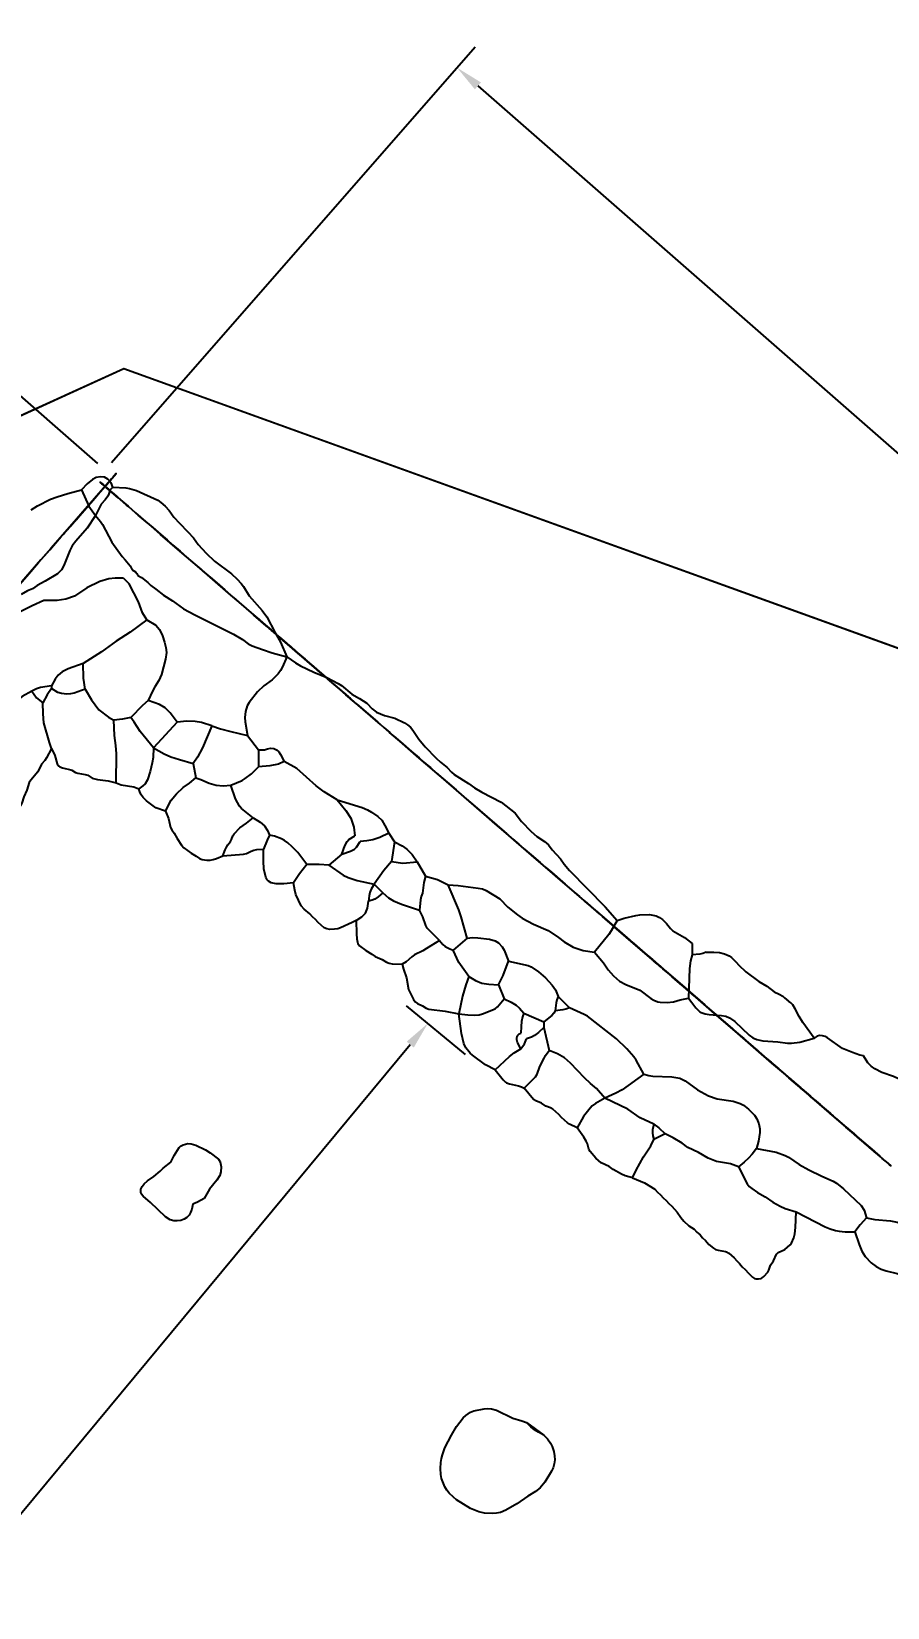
# Model space of a CAD drawing. Header units: metres. Extents: x -0.1 to 21.7, y 3 to 20.9.
# Drawn here: x 10.8 to 16.39, y 10.64 to 20.93 of the extents above; entities that cross this region are included whole.
import ezdxf

# ---------------------------------------------------------------- set-up
doc = ezdxf.new("R2010")
doc.units = ezdxf.units.M
doc.header["$MEASUREMENT"] = 0
doc.header["$XCLIPFRAME"] = 2
for name, color, linetype in [('A-Wand-Steine', 5, 'Continuous'), ('D-Wand_Steine', 5, 'Continuous'), ('Plan_Bemassung', 7, 'Continuous'), ('Plan_Bild', 251, 'Continuous'), ('Plan_Steine', 5, 'Continuous')]:
    doc.layers.add(name, color=color, linetype=linetype)
doc.styles.get("Standard").update_dxf_attribs({"font": 'arial.ttf'})
doc.dimstyles.get("Standard").update_dxf_attribs({"dimtxt": 0.18, "dimasz": 0.18, "dimexe": 0.18, "dimexo": 0.0625, "dimgap": 0.09, "dimtad": 0, "dimtih": 1, "dimtoh": 1, "dimdec": 4, "dimzin": 0, "dimdsep": 46, "dimtxsty": 'Standard', "dimcen": 0.09, "dimadec": 0, "dimazin": 0, "dimtfac": 1, "dimtdec": 4, "dimtofl": 0, "dimtmove": 0, "dimatfit": 3, "dimfxl": 1, "dimtolj": 1, "dimtzin": 0, "dimarcsym": 0})
picture_1 = doc.add_image_def('image1.jpg', size_in_pixel=(608, 517))

# ---------------------------------------------------------------- blocks, each defined once
blk = doc.blocks.new('*D0')
at = {"layer": 'Defpoints', "color": 0, "transparency": 16777216}
for p in [(8.136, 20.814), (11.283, 18.071), (3.141, 8.729)]:
    blk.add_point(p, dxfattribs=at)
at = {"layer": 'Plan_Bemassung', "color": 0, "lineweight": -2, "transparency": 16777216}
for p, q in [((11.236, 18.112), (8, 20.932)), ((8.017, 20.678), (4.223, 16.325)), ((0.112, 11.607), (3.906, 15.961)), ((3.094, 8.77), (-0.142, 11.59))]:
    blk.add_line(p, q, dxfattribs=at)
at = {"layer": 'Plan_Bemassung', "color": 0, "transparency": 16777216}
for points in [[(7.995, 20.698), (8.04, 20.659), (8.136, 20.814)], [(0.09, 11.627), (0.135, 11.588), (-0.006, 11.472)]]:
    blk.add_solid(points, dxfattribs=at)
at = {"layer": 'Plan_Bemassung', "color": 0, "transparency": 16777216, "insert": (4.065, 16.143), "char_height": 0.18, "attachment_point": 5}
blk.add_mtext('\\A1;12.3922', dxfattribs=at)
blk = doc.blocks.new('*D1')
at = {"layer": 'Defpoints', "color": 0, "transparency": 16777216}
for p in [(11.283, 18.071), (21.56, 13.711), (19.261, 11.086)]:
    blk.add_point(p, dxfattribs=at)
at = {"layer": 'Plan_Bemassung', "color": 0, "lineweight": -2, "transparency": 16777216}
for p, q in [((11.324, 18.118), (13.7, 20.832)), ((13.717, 20.578), (17.363, 17.386)), ((21.424, 13.829), (17.778, 17.022)), ((19.302, 11.133), (21.678, 13.846))]:
    blk.add_line(p, q, dxfattribs=at)
at = {"layer": 'Plan_Bemassung', "color": 0, "transparency": 16777216}
for points in [[(13.737, 20.6), (13.697, 20.555), (13.581, 20.696)], [(21.444, 13.852), (21.404, 13.807), (21.56, 13.711)]]:
    blk.add_solid(points, dxfattribs=at)
at = {"layer": 'Plan_Bemassung', "color": 0, "transparency": 16777216, "insert": (17.57, 17.204), "char_height": 0.18, "attachment_point": 5}
blk.add_mtext('\\A1;10.6042', dxfattribs=at)
blk = doc.blocks.new('*D2')
at = {"layer": 'Defpoints', "color": 0, "transparency": 16777216}
for p in [(13.39, 14.455), (13.684, 14.211), (7.488, 6.738)]:
    blk.add_point(p, dxfattribs=at)
at = {"layer": 'Plan_Bemassung', "color": 0, "lineweight": -2, "transparency": 16777216}
for p, q in [((13.636, 14.251), (13.251, 14.57)), ((13.275, 14.316), (10.442, 10.901)), ((7.308, 7.121), (10.14, 10.537)), ((7.439, 6.778), (7.054, 7.097))]:
    blk.add_line(p, q, dxfattribs=at)
at = {"layer": 'Plan_Bemassung', "color": 0, "transparency": 16777216}
for points in [[(13.252, 14.336), (13.298, 14.297), (13.39, 14.455)], [(7.285, 7.14), (7.331, 7.102), (7.193, 6.982)]]:
    blk.add_solid(points, dxfattribs=at)
at = {"layer": 'Plan_Bemassung', "color": 0, "transparency": 16777216, "insert": (10.291, 10.719), "char_height": 0.18, "attachment_point": 5}
blk.add_mtext('\\A1;9.7076', dxfattribs=at)

msp = doc.modelspace()

# ---------------------------------------------------------------- linework, layer by layer
at = {"layer": 'A-Wand-Steine', "extrusion": (-0.753505, 0.657443, -1.93142e-16), "elevation": 3.30739}
for points in [[(-20.06768, 1.36136), (-20.1058, 1.47719), (-20.17462, 1.58143), (-20.2926, 1.60258), (-20.35121, 1.60075), (-20.40325, 1.60977), (-20.45897, 1.62576), (-20.51702, 1.60622), (-20.57665, 1.52635), (-20.61192, 1.44014), (-20.64331, 1.33987), (-20.64488, 1.27954), (-20.66357, 1.21513), (-20.73666, 1.1242), (-20.81098, 0.96231), (-20.87061, 0.88244), (-20.88387, 0.75437), (-20.90781, 0.6366), (-21.0194, 0.45227), (-21.03288, 0.33128), (-21.03312, 0.22844), (-21.01657, 0.1403), (-20.98433, 0.1023), (-20.95943, 0.07825), (-20.86679, 0.09533), (-20.77282, 0.06988), (-20.66763, 0.01643), (-20.52863, -0.0147), (-20.4142, -0.03241), (-20.31466, -0.01513), (-20.16575, -0.03176), (-20.04531, -0.02092), (-20.00094, -0.00535), (-19.91497, 0.00442), (-19.86003, 0.01322), (-19.82933, 0.02482), (-19.84153, 0.19465), (-19.8711, 0.25756), (-19.89465, 0.34902), (-19.87995, 0.43104), (-19.90605, 0.60399), (-19.94651, 0.68429), (-19.95316, 0.78691), (-19.98394, 0.88879), (-20.02418, 0.96201), (-20.03717, 1.04671), (-20.03282, 1.1284), (-20.06004, 1.22685)], [(-20.79067, 2.12002), (-20.84056, 2.30844), (-20.96509, 2.34979), (-21.00269, 2.28529), (-21.01321, 2.19903), (-21.00318, 2.01842), (-20.97894, 1.9468), (-21.01144, 1.85985), (-21.01784, 1.78276), (-20.98963, 1.72484), (-21.02199, 1.63337), (-21.06287, 1.53259), (-21.03936, 1.34335), (-21.02835, 1.13111), (-21.03038, 0.91394), (-21.03495, 0.77811), (-21.06179, 0.65062), (-21.03769, 0.58353), (-21.02183, 0.49808), (-20.99474, 0.47631), (-20.89247, 0.44332), (-20.75486, 0.54711), (-20.66829, 0.73526), (-20.603, 0.90012), (-20.53841, 1.08758), (-20.53793, 1.35446), (-20.56016, 1.50302), (-20.57603, 1.58847), (-20.59573, 1.6557), (-20.60861, 1.78647), (-20.66859, 1.87506), (-20.7239, 1.95475)]]:
    msp.add_lwpolyline(points, close=True, dxfattribs=at)
at = {"layer": 'D-Wand_Steine', "extrusion": (0.654129, 0.756383, -6.32069e-16), "elevation": 20.96632}
for points in [[(3.1942, 0.95266), (3.18243, 1.05966), (3.20596, 1.10905), (3.21067, 1.15255), (3.18714, 1.18665), (3.15772, 1.19488), (3.13772, 1.21017), (3.12833, 1.25886), (3.13892, 1.30589), (3.14716, 1.31765), (3.12951, 1.33176), (3.10833, 1.35175), (3.11186, 1.38702), (3.11892, 1.42465), (3.1201, 1.48109), (3.10598, 1.4952), (3.0648, 1.51283), (3.01656, 1.52342), (2.95303, 1.51401), (2.86653, 1.48028), (2.80417, 1.48028), (2.73476, 1.49322), (2.68064, 1.50733), (2.6324, 1.51556), (2.56769, 1.52496), (2.53945, 1.53202), (2.50651, 1.58493), (2.47709, 1.61315), (2.43944, 1.62256), (2.38885, 1.62138), (2.37047, 1.60151), (2.29103, 1.55437), (2.22896, 1.537), (2.18179, 1.53452), (2.10731, 1.50227), (2.06014, 1.46753), (1.99808, 1.45512), (1.93353, 1.4452), (1.88636, 1.39558), (1.75478, 1.31866), (1.67782, 1.29385), (1.70265, 1.25664), (1.71258, 1.21942), (1.60446, 1.10901), (1.58134, 1.05552), (1.57891, 1.01661), (1.59959, 0.97042), (1.63244, 0.94124), (1.6811, 0.8999), (1.72246, 0.85735), (1.75044, 0.81723), (1.75773, 0.76496), (1.77963, 0.74429), (1.83559, 0.7066), (1.93408, 0.62053), (1.93578, 0.57713), (1.93919, 0.54479), (1.93238, 0.51501), (1.90342, 0.50309), (1.83275, 0.49373), (1.80124, 0.49629), (1.79528, 0.47501), (1.80209, 0.43246), (1.8055, 0.40352), (1.82423, 0.39672), (1.92982, 0.3865), (1.98006, 0.35502), (2.01583, 0.31604), (2.07578, 0.30379), (2.14935, 0.27928), (2.26107, 0.26021), (2.37824, 0.2643), (2.58899, 0.1834), (2.73613, 0.15617), (2.84377, 0.15208), (2.9296, 0.15208), (2.97865, 0.17796), (3.01135, 0.22834), (3.02966, 0.25819), (3.08134, 0.26011), (3.11006, 0.26393), (3.12728, 0.28306), (3.13303, 0.31367), (3.11771, 0.32897), (3.1024, 0.36723), (3.1158, 0.40549), (3.14558, 0.43668), (3.14558, 0.4826), (3.16281, 0.51129), (3.18961, 0.52468), (3.19726, 0.53807), (3.22406, 0.58207), (3.23363, 0.63946), (3.2566, 0.68729), (3.25852, 0.71215), (3.2432, 0.73702), (3.23302, 0.79745), (3.22714, 0.84684), (3.24243, 0.87623), (3.23655, 0.90798)], [(1.7826, 0.70349), (1.72309, 0.75136), (1.69842, 0.80503), (1.67374, 0.85145), (1.62149, 0.92252), (1.59682, 0.95588), (1.55182, 0.99215), (1.55328, 1.05641), (1.57796, 1.09267), (1.62005, 1.15505), (1.64473, 1.18696), (1.66214, 1.20436), (1.6694, 1.23338), (1.64327, 1.24788), (1.61279, 1.23628), (1.55764, 1.20146), (1.53732, 1.11443), (1.48942, 1.01724), (1.472, 0.94762), (1.44733, 0.91716), (1.44152, 0.85768), (1.43427, 0.79386), (1.41975, 0.73874), (1.4125, 0.68072), (1.40524, 0.6314), (1.39798, 0.58063), (1.39218, 0.56177), (1.33509, 0.46687), (1.38444, 0.45092), (1.43379, 0.45092), (1.53394, 0.44512), (1.57023, 0.43641), (1.59925, 0.41756), (1.63844, 0.42626), (1.68053, 0.44222), (1.71827, 0.44512), (1.75311, 0.4103), (1.75891, 0.39145), (1.76809, 0.39452), (1.77825, 0.50331), (1.81889, 0.53813), (1.88275, 0.53958), (1.90743, 0.57004), (1.86969, 0.61936)], [(1.73859, 0.3929), (1.73424, 0.4132), (1.72843, 0.42336), (1.6936, 0.42191), (1.61087, 0.4103), (1.57168, 0.4074), (1.53829, 0.41756), (1.51072, 0.41901), (1.49475, 0.42916), (1.3917, 0.43786), (1.30752, 0.45237), (1.25236, 0.45817), (1.21607, 0.46252), (1.17253, 0.45237), (1.1435, 0.42771), (1.11883, 0.4045), (1.09996, 0.37984), (1.07819, 0.36098), (1.07383, 0.34068), (1.08254, 0.33052), (1.13625, 0.32617), (1.26397, 0.32472), (1.31332, 0.33633), (1.4483, 0.34503), (1.56587, 0.34213), (1.6428, 0.35083), (1.6936, 0.36243), (1.72988, 0.37549)], [(1.41935, 0.83115), (1.43708, 0.94856), (1.51466, 1.11249), (1.55899, 1.25205), (1.59498, 1.43666), (1.57281, 1.49869), (1.53956, 1.61832), (1.54178, 1.69363), (1.51296, 1.84649), (1.42208, 1.90187), (1.34228, 1.90187), (1.26249, 1.91738), (1.20485, 1.94175), (1.11841, 1.95282), (1.04168, 1.97993), (0.98405, 2.00209), (0.90425, 2.02424), (0.86213, 2.03975), (0.80893, 2.10177), (0.75795, 2.14829), (0.72248, 2.16602), (0.66485, 2.13722), (0.56954, 2.15272), (0.50526, 2.20146), (0.46314, 2.24576), (0.42989, 2.28121), (0.40772, 2.32551), (0.35674, 2.37204), (0.26143, 2.39862), (0.18606, 2.39419), (0.0974, 2.38533), (0.02425, 2.40305), (-0.08215, 2.42963), (-0.1655, 2.42944), (-0.20762, 2.38735), (-0.25223, 2.36298), (-0.3021, 2.3256), (-0.35752, 2.27991), (-0.40601, 2.22176), (-0.44618, 2.18991), (-0.47943, 2.15253), (-0.53901, 2.11515), (-0.58888, 2.09853), (-0.63737, 2.08607), (-0.75513, 2.1013), (-0.80399, 2.02679), (-0.81729, 1.96476), (-0.84611, 1.9116), (-0.87936, 1.85621), (-0.87492, 1.80748), (-0.84611, 1.76982), (-0.84632, 1.58009), (-0.86848, 1.36964), (-0.91725, 1.17691), (-0.95271, 1.04399), (-0.98362, 0.82161), (-1.04568, 0.72193), (-1.05233, 0.62667), (-0.97919, 0.49154), (-0.85949, 0.32761), (-0.81294, 0.33204), (-0.71541, 0.35419), (-0.60679, 0.3852), (-0.50799, 0.42308), (-0.3351, 0.48289), (-0.24643, 0.52941), (-0.15333, 0.50947), (-0.08018, 0.47181), (0.11488, 0.44523), (0.20576, 0.42751), (0.26783, 0.40314), (0.32989, 0.36769), (0.44737, 0.37212), (0.50279, 0.3832), (0.67125, 0.39206), (0.75992, 0.35662), (0.8375, 0.33447), (1.03144, 0.32385), (1.06247, 0.35043), (1.09572, 0.39474), (1.1467, 0.44348), (1.1866, 0.47006), (1.23758, 0.4767), (1.29522, 0.47227), (1.32403, 0.49443), (1.34841, 0.55867), (1.38166, 0.65614), (1.39718, 0.72703)], [(-0.92622, 0.37113), (-1.02177, 0.48758), (-1.04507, 0.52018), (-1.06838, 0.57841), (-1.31307, 0.57608), (-1.41328, 0.59005), (-1.48319, 0.59471), (-1.5834, 0.59704), (-1.60438, 0.53881), (-1.59505, 0.49689), (-1.5834, 0.46429), (-1.54379, 0.43401), (-1.52281, 0.41305), (-1.51815, 0.3851), (-1.53213, 0.35016), (-1.53912, 0.33153), (-1.53912, 0.31057), (-1.53213, 0.28029), (-1.50417, 0.24536), (-1.46688, 0.20577), (-1.38765, 0.20111), (-1.18024, 0.19878), (-1.00313, 0.20577), (-0.96351, 0.21508), (-0.92855, 0.2407), (-0.8936, 0.27797)], [(-1.1849, 0.72979), (-1.12431, 0.82295), (-1.0777, 0.87652), (-1.06838, 0.94872), (-1.11732, 1.0116), (-1.15693, 1.04188), (-1.19422, 1.04188), (-1.24316, 1.02558), (-1.30375, 0.97667), (-1.35036, 0.9231), (-1.37366, 0.90214), (-1.44358, 0.89049), (-1.50883, 0.86022), (-1.53446, 0.82528), (-1.54379, 0.78569), (-1.50184, 0.71815), (-1.52048, 0.67855), (-1.53679, 0.65294), (-1.47853, 0.62732), (-1.41794, 0.60868), (-1.31074, 0.61334), (-1.25481, 0.62965), (-1.25481, 0.64828), (-1.20587, 0.67157), (-1.18024, 0.68321)], [(-1.53976, 0.3804), (-1.53044, 0.40602), (-1.5584, 0.41766), (-1.58171, 0.44328), (-1.60268, 0.47356), (-1.60967, 0.51082), (-1.62366, 0.53178), (-1.80543, 0.54809), (-1.87068, 0.56905), (-1.95225, 0.56206), (-1.94059, 0.5411), (-1.88699, 0.51548), (-1.75649, 0.49219), (-1.71221, 0.47822), (-1.68425, 0.45958), (-1.67726, 0.41999), (-1.69124, 0.38971), (-1.70755, 0.36177), (-1.71687, 0.33848), (-1.70755, 0.3082), (-1.68425, 0.28258), (-1.67959, 0.24997), (-1.69124, 0.22668), (-1.73552, 0.20805), (-1.8264, 0.19408), (-1.83106, 0.18243), (-1.8031, 0.17545), (-1.75416, 0.17545), (-1.65861, 0.17545), (-1.60035, 0.17545), (-1.5351, 0.17545), (-1.49781, 0.18942), (-1.49781, 0.21504), (-1.52811, 0.24066), (-1.55607, 0.24532), (-1.57705, 0.25463), (-1.5887, 0.28258), (-1.57472, 0.32217), (-1.56073, 0.35711)], [(-1.78281, 0.93998), (-1.83327, 0.94005), (-1.89272, 0.9252), (-1.92059, 0.93634), (-1.94845, 0.96233), (-1.9726, 0.99575), (-1.98004, 1.04588), (-2.00047, 1.0923), (-2.03949, 1.10715), (-2.08965, 1.09601), (-2.13609, 1.0923), (-2.19926, 1.09415), (-2.25313, 1.09972), (-2.29772, 1.10344), (-2.36832, 1.12757), (-2.41105, 1.15357), (-2.47793, 1.1777), (-2.53366, 1.16842), (-2.57825, 1.18327), (-2.63212, 1.22041), (-2.69901, 1.22412), (-2.71758, 1.19441), (-2.72873, 1.14428), (-2.72687, 1.11272), (-2.7213, 1.0663), (-2.72316, 1.00689), (-2.73802, 0.95676), (-2.73988, 0.90663), (-2.68786, 0.85464), (-2.70678, 0.819), (-2.7365, 0.79301), (-2.79038, 0.75588), (-2.78109, 0.68904), (-2.73836, 0.62591), (-2.69563, 0.49037), (-2.64733, 0.48666), (-2.62689, 0.46438), (-2.54143, 0.47366), (-2.42811, 0.53308), (-2.28691, 0.55721), (-2.14758, 0.57021), (-2.05776, 0.58907), (-2.0299, 0.57422), (-1.99646, 0.58165), (-1.95187, 0.59093), (-1.88313, 0.59093), (-1.77352, 0.57608), (-1.71593, 0.59464), (-1.68249, 0.61321), (-1.67877, 0.64663), (-1.68063, 0.71718), (-1.70478, 0.82487)], [(-1.69485, 0.25233), (-1.70067, 0.27271), (-1.72544, 0.29455), (-1.73417, 0.30474), (-1.73607, 0.35165), (-1.7084, 0.38513), (-1.6982, 0.42006), (-1.70257, 0.44626), (-1.75646, 0.4812), (-1.89483, 0.5074), (-1.96183, 0.53651), (-2.03611, 0.54816), (-2.14244, 0.55107), (-2.25168, 0.53069), (-2.37985, 0.50886), (-2.49783, 0.46664), (-2.6008, 0.45197), (-2.68091, 0.45051), (-2.72169, 0.43159), (-2.75082, 0.40393), (-2.76976, 0.36463), (-2.76248, 0.33988), (-2.72752, 0.31951), (-2.69111, 0.3064), (-2.64158, 0.23508), (-2.61537, 0.17394), (-2.6008, 0.12882), (-2.4692, 0.11842), (-2.24781, 0.14608), (-2.02205, 0.16064), (-1.88274, 0.16791), (-1.85215, 0.19265), (-1.80846, 0.21012), (-1.74583, 0.21885), (-1.70359, 0.22613)], [(-2.73514, 0.58684), (-2.77044, 0.64439), (-2.80017, 0.67596), (-2.87262, 0.69081), (-2.99895, 0.6611), (-3.06769, 0.63511), (-3.0937, 0.50143), (-3.08069, 0.41417), (-2.99523, 0.39003), (-2.87819, 0.38261), (-2.80202, 0.40303), (-2.74815, 0.42345), (-2.72028, 0.46244), (-2.71285, 0.51072)], [(-2.75303, 0.21621), (-2.76263, 0.2558), (-2.78784, 0.293), (-2.81905, 0.32779), (-2.86107, 0.33619), (-2.9115, 0.33139), (-2.97512, 0.33619), (-3.04235, 0.32419), (-3.05676, 0.287), (-3.06997, 0.24261), (-3.08677, 0.19221), (-3.10238, 0.16582), (-3.10838, 0.08303), (-3.07597, 0.05904), (-3.04716, 0.05424), (-2.95351, 0.06264), (-2.87788, 0.06144), (-2.79024, 0.06384), (-2.76383, 0.06983), (-2.72541, 0.08303), (-2.71821, 0.11063), (-2.72061, 0.14062)], [(-2.82328, 0.94075), (-2.85369, 0.96057), (-2.90659, 1.00022), (-2.95684, 1.03855), (-2.95948, 1.06365), (-3.01899, 1.06498), (-3.0494, 1.07687), (-3.10759, 1.09273), (-3.26098, 1.09141), (-3.32048, 1.08216), (-3.35751, 1.06101), (-3.40247, 1.03326), (-3.41701, 0.9989), (-3.43949, 0.95529), (-3.45272, 0.91564), (-3.45536, 0.87071), (-3.42759, 0.83503), (-3.36941, 0.79538), (-3.30065, 0.77556), (-3.18296, 0.77424), (-3.05734, 0.76499), (-2.95287, 0.74781), (-2.87088, 0.75706), (-2.81931, 0.77952), (-2.79419, 0.83767), (-2.80609, 0.91564)], [(-3.11087, 0.48264), (-3.12387, 0.57362), (-3.13688, 0.65345), (-3.20376, 0.70173), (-3.31337, 0.73143), (-3.38582, 0.73886), (-3.47128, 0.70544), (-3.51401, 0.66645), (-3.54559, 0.57919), (-3.56603, 0.49935), (-3.56603, 0.43622), (-3.55674, 0.37495), (-3.51773, 0.3174), (-3.49358, 0.3044), (-3.44341, 0.31925), (-3.36539, 0.32854), (-3.27435, 0.32854), (-3.15545, 0.33782), (-3.11644, 0.36381), (-3.10901, 0.4028)], [(-3.17037, 0.20755), (-3.18237, 0.26034), (-3.21959, 0.27114), (-3.2496, 0.26754), (-3.27001, 0.27954), (-3.29042, 0.30353), (-3.31803, 0.32033), (-3.35525, 0.32393), (-3.42248, 0.30953), (-3.45369, 0.28793), (-3.48611, 0.26274), (-3.51612, 0.23274), (-3.51852, 0.20635), (-3.50532, 0.19555), (-3.4741, 0.18235), (-3.43809, 0.19555), (-3.39967, 0.20395), (-3.35525, 0.19315), (-3.34685, 0.17395), (-3.34925, 0.13916), (-3.36365, 0.12596), (-3.38286, 0.11996), (-3.42008, 0.12236), (-3.44409, 0.11036), (-3.43689, 0.09357), (-3.39967, 0.08157), (-3.38406, 0.07317), (-3.38406, 0.05397), (-3.37806, 0.03238), (-3.29042, 0.03238), (-3.23039, 0.03118), (-3.17997, 0.05757), (-3.17157, 0.16076)]]:
    msp.add_lwpolyline(points, close=True, dxfattribs=at)
at = {"layer": 'Plan_Bild'}
msp.add_lwpolyline([(0.85038, 9.49509), (4.66123, 15.66389), (11.40609, 18.73144), (16.63336, 16.84372), (20.17441, 11.04572), (16.43101, 4.8095), (10.49553, 2.95549), (5.90903, 3.52854)], close=True, dxfattribs=at)
at = {"layer": 'Plan_Steine'}
for p, q in [((11.33321, 17.95674), (11.31451, 17.93832)), ((11.25813, 17.84593), (11.22044, 17.77197)), ((11.40296, 17.36223), (11.4398, 17.32482)), ((10.88213, 17.21767), (10.80761, 17.18111)), ((10.80761, 17.18111), (10.73308, 17.14455)), ((10.9336, 16.66042), (10.93346, 16.64186)), ((11.75387, 16.423), (11.59897, 16.254)), ((12.21191, 16.3352), (12.28545, 16.24183)), ((12.28545, 16.24183), (12.28461, 16.13046)), ((12.28545, 16.24183), (12.32257, 16.24155)), ((12.45194, 16.16632), (12.41468, 16.14804)), ((11.85785, 16.15226), (11.87571, 16.05931)), ((13.13518, 15.6971), (13.17188, 15.64114)), ((12.82886, 15.56003), (12.74267, 15.48807)), ((13.17188, 15.64114), (13.15233, 15.51135)), ((13.31938, 15.51009), (13.37436, 15.41686)), ((13.03984, 15.36371), (13.09511, 15.3076)), ((13.64697, 15.01102), (13.55632, 14.93287)), ((15.11585, 14.97675), (15.11529, 14.90251)), ((13.85161, 14.70789), (13.88803, 14.61481)), ((14.24082, 14.6307), (14.3145, 14.55589)), ((14.01725, 14.52102), (14.14675, 14.46435)), ((14.14675, 14.46435), (14.14647, 14.42723)), ((14.14647, 14.42723), (14.18247, 14.27846)), ((14.93939, 13.73444), (14.86487, 13.69788))]:
    msp.add_line(p, q, dxfattribs=at)
for points in [[(11.33321, 17.95674), (11.32254, 17.98441), (11.30089, 18.00979), (11.27852, 18.02115), (11.25184, 18.0246), (11.22467, 18.01969), (11.19958, 18.00658), (11.16609, 17.97822), (11.1289, 17.93972)], [(10.80044, 17.80844), (10.84199, 17.83533), (10.92726, 17.87826), (10.9708, 17.89456), (11.03845, 17.91587), (11.1289, 17.93972)], [(11.1289, 17.93972), (11.17606, 17.83288), (11.22044, 17.77197)], [(11.31451, 17.93832), (11.30765, 17.91351), (11.30017, 17.89724), (11.28382, 17.87432), (11.25813, 17.84593)], [(11.33321, 17.95674), (11.41822, 17.95284), (11.4415, 17.94858), (11.48681, 17.93434), (11.62647, 17.87168), (11.64727, 17.85768), (11.67563, 17.83249), (11.70075, 17.80493), (11.73191, 17.76124), (11.76775, 17.72094), (11.82289, 17.66601), (11.85903, 17.62596), (11.89048, 17.58201), (11.94209, 17.52516), (11.99797, 17.47273), (12.10829, 17.39074), (12.14477, 17.35649), (12.17031, 17.32804), (12.18559, 17.30798), (12.22355, 17.24686), (12.30927, 17.15074), (12.33919, 17.11026), (12.39291, 17.00575), (12.42881, 16.94396), (12.46962, 16.84888)], [(11.22044, 17.77197), (11.16564, 17.6899), (11.09069, 17.60492), (11.06766, 17.57458), (11.05191, 17.54304), (11.01433, 17.44637), (10.99728, 17.41666), (10.97124, 17.39195), (10.89113, 17.34219), (10.8392, 17.31393), (10.80845, 17.29248)], [(11.22044, 17.77197), (11.25289, 17.7328), (11.26668, 17.71202), (11.32733, 17.59665), (11.39505, 17.50325), (11.41398, 17.48334), (11.44723, 17.44228), (11.45906, 17.41749)], [(11.45906, 17.41749), (11.47141, 17.41159), (11.48236, 17.40359), (11.49019, 17.39252), (11.4959, 17.38008)], [(10.80845, 17.29248), (10.77637, 17.28035), (10.73392, 17.25592)], [(11.40296, 17.36223), (11.34807, 17.36176), (11.30781, 17.35819), (11.24939, 17.34176), (11.16463, 17.29911), (11.08305, 17.24458), (11.02747, 17.22443), (10.97058, 17.21732), (10.88213, 17.21767)], [(11.55574, 17.09104), (11.52665, 17.13544), (11.50114, 17.20804), (11.4398, 17.32482)], [(11.4959, 17.38008), (11.52069, 17.36804), (11.56113, 17.33415), (11.58063, 17.31492), (11.61366, 17.29157), (11.665, 17.25079), (11.72272, 17.21549), (11.79468, 17.16337), (11.86804, 17.12413), (12.12106, 16.99682), (12.17896, 16.96242), (12.21712, 16.93404), (12.24227, 16.9218), (12.31042, 16.89578), (12.37402, 16.87421), (12.46962, 16.84888)], [(11.55574, 17.09104), (11.44751, 17.00918), (11.35453, 16.95157), (11.25948, 16.88057), (11.14003, 16.80497)], [(11.55574, 17.09104), (11.6149, 17.05461), (11.6375, 17.02817), (11.65721, 16.98707), (11.67128, 16.94395), (11.67908, 16.91077), (11.68263, 16.87735), (11.67638, 16.83313), (11.65139, 16.73348), (11.6341, 16.69344), (11.60715, 16.6537), (11.59245, 16.62543), (11.56397, 16.56284)], [(11.14003, 16.80497), (11.04141, 16.7713), (11.00193, 16.74993), (10.97703, 16.72847), (10.95628, 16.7036), (10.9336, 16.66042)], [(11.15211, 16.63724), (11.14201, 16.70853), (11.14003, 16.80497)], [(12.46962, 16.84888), (12.44208, 16.78467), (12.42831, 16.76053), (12.41171, 16.73839), (12.37378, 16.69967), (12.31906, 16.65888), (12.27803, 16.62061), (12.22376, 16.54962), (12.21074, 16.52866), (12.19845, 16.49158), (12.19555, 16.45163), (12.19724, 16.42502), (12.21191, 16.3352)], [(12.46962, 16.84888), (12.52487, 16.81059), (12.55873, 16.79008), (12.64531, 16.748), (12.73137, 16.71348), (12.80501, 16.67474), (12.82568, 16.6608), (12.89459, 16.60574), (12.94488, 16.57646), (12.9912, 16.54543), (13.02655, 16.50869), (13.05401, 16.48746), (13.10707, 16.46579), (13.17382, 16.44865), (13.23797, 16.41802), (13.25804, 16.40536), (13.2765, 16.38908), (13.29254, 16.37046), (13.33013, 16.31041), (13.37183, 16.26141), (13.44512, 16.18701), (13.47299, 16.16151), (13.51603, 16.12715), (13.54363, 16.09588), (13.56093, 16.08049), (13.6562, 16.0228), (13.69466, 15.99373), (13.7425, 15.96551), (13.86783, 15.89984), (13.95952, 15.82757), (14.00151, 15.77451), (14.06373, 15.70921), (14.10218, 15.67516), (14.15082, 15.64322), (14.17709, 15.62045), (14.20213, 15.589), (14.25661, 15.52875), (14.28092, 15.49409), (14.31489, 15.45425), (14.54748, 15.21672), (14.62577, 15.12777)], [(10.80339, 16.62429), (10.74087, 16.59031), (10.64165, 16.51124), (10.59029, 16.48165), (10.51235, 16.43152), (10.43744, 16.35764), (10.34514, 16.28973), (10.31273, 16.27481), (10.26598, 16.2614), (10.2155, 16.25738), (10.15095, 16.25799)], [(10.9336, 16.66042), (10.86097, 16.64954), (10.8358, 16.64075), (10.80339, 16.62429)], [(10.80339, 16.62429), (10.83392, 16.58066), (10.87707, 16.54948)], [(10.93346, 16.64186), (10.9052, 16.60113), (10.87707, 16.54948)], [(11.15211, 16.63724), (11.08106, 16.61179), (11.05727, 16.60746), (11.03302, 16.60616), (10.9973, 16.60972), (10.97473, 16.61653), (10.93346, 16.64186)], [(11.15211, 16.63724), (11.19416, 16.56742), (11.24149, 16.50283), (11.30475, 16.45546), (11.34025, 16.4346)], [(10.93383, 16.2505), (10.91915, 16.28925), (10.88362, 16.41882), (10.87781, 16.47596), (10.87707, 16.54948)], [(11.56397, 16.56284), (11.52611, 16.532), (11.45176, 16.45232)], [(11.75387, 16.423), (11.70854, 16.48379), (11.67566, 16.51509), (11.63902, 16.53698), (11.56397, 16.56284)], [(11.45176, 16.45232), (11.39694, 16.44081), (11.34025, 16.4346)], [(11.35539, 16.02637), (11.35624, 16.21597), (11.35259, 16.27006), (11.34321, 16.33506), (11.34025, 16.4346)], [(11.59897, 16.254), (11.51076, 16.36085), (11.47334, 16.42189), (11.45176, 16.45232)], [(11.9802, 16.39886), (11.91244, 16.42007), (11.87162, 16.42662), (11.81563, 16.42783), (11.75387, 16.423)], [(11.9802, 16.39886), (11.91948, 16.25571), (11.88626, 16.19276), (11.85785, 16.15226)], [(11.9802, 16.39886), (12.03634, 16.37931), (12.10315, 16.36065), (12.21191, 16.3352)], [(10.93383, 16.2505), (10.90088, 16.18876), (10.88865, 16.17148), (10.86794, 16.14789), (10.84304, 16.09732), (10.7979, 16.04437), (10.78762, 16.02862), (10.7712, 15.97801), (10.75238, 15.93447), (10.73993, 15.89353), (10.73123, 15.87569), (10.72525, 15.86841), (10.69249, 15.83825), (10.67482, 15.83008), (10.6346, 15.81663), (10.6073, 15.79934), (10.57586, 15.76914), (10.54611, 15.72812), (10.51401, 15.69562), (10.49923, 15.68328), (10.43788, 15.64811), (10.38672, 15.62601)], [(10.93383, 16.2505), (10.95379, 16.20464), (10.97095, 16.14963), (10.98072, 16.13532), (10.98808, 16.12978), (11.00492, 16.12299), (11.05853, 16.11188), (11.06621, 16.10865), (11.08859, 16.09451), (11.10511, 16.08849), (11.15194, 16.0799), (11.16943, 16.07513), (11.17717, 16.07173), (11.19941, 16.05725), (11.21496, 16.05139), (11.23277, 16.04788), (11.30196, 16.03982), (11.35539, 16.02637)], [(11.59897, 16.254), (11.59631, 16.19215), (11.59121, 16.15627), (11.57616, 16.09981), (11.55897, 16.04642), (11.54452, 16.01918), (11.52973, 16.00605), (11.50393, 15.98788)], [(11.59897, 16.254), (11.66881, 16.21603), (11.71155, 16.19683), (11.76782, 16.17773), (11.85785, 16.15226)], [(12.32257, 16.24155), (12.34268, 16.24872), (12.36305, 16.25177), (12.38353, 16.25003), (12.40249, 16.24219), (12.41683, 16.22824), (12.42863, 16.21115), (12.45194, 16.16632)], [(12.79698, 15.91472), (12.71379, 15.96704), (12.66013, 16.0069), (12.53438, 16.12046), (12.45194, 16.16632)], [(11.67737, 15.84042), (11.7131, 15.91277), (11.74869, 15.9544), (11.7928, 15.9952), (11.83454, 16.02375), (11.87571, 16.05931)], [(11.87571, 16.05931), (11.90838, 16.04855), (11.96321, 16.02467), (12.00834, 16.01113), (12.05473, 16.00642), (12.10338, 16.01038)], [(12.10338, 16.01038), (12.17677, 16.04224), (12.19797, 16.05373), (12.23786, 16.08529), (12.28461, 16.13046)], [(12.41468, 16.14804), (12.35916, 16.13675), (12.28461, 16.13046)], [(11.35539, 16.02637), (11.38858, 16.01399), (11.47151, 15.99994), (11.50393, 15.98788)], [(11.67737, 15.84042), (11.61439, 15.86309), (11.55214, 15.90754), (11.53095, 15.92956), (11.51922, 15.94666), (11.51026, 15.96638), (11.50393, 15.98788)], [(12.2496, 15.79713), (12.17356, 15.85777), (12.15962, 15.87347), (12.13516, 15.92083), (12.10338, 16.01038)], [(12.79698, 15.91472), (12.96184, 15.8644), (12.99686, 15.84909), (13.02203, 15.83383), (13.06373, 15.80529), (13.08864, 15.78136), (13.11029, 15.74796), (13.13518, 15.6971)], [(12.79698, 15.91472), (12.85472, 15.8444), (12.88626, 15.79429), (12.89917, 15.76196), (12.90595, 15.73638), (12.91231, 15.68023)], [(11.67737, 15.84042), (11.69624, 15.79345), (11.71061, 15.73529), (11.71745, 15.7187), (11.73364, 15.69637), (11.75262, 15.66254), (11.78101, 15.61859), (11.79614, 15.60146), (11.84498, 15.56752), (11.87801, 15.54759), (11.90021, 15.53129), (11.91748, 15.52475), (11.947, 15.52109), (11.96777, 15.52172), (11.98868, 15.52479), (12.00936, 15.53105), (12.05208, 15.54942)], [(12.05208, 15.54942), (12.06674, 15.58887), (12.07515, 15.60687), (12.08374, 15.62058), (12.10165, 15.64225), (12.10873, 15.65666), (12.11719, 15.67978), (12.1247, 15.69391), (12.16148, 15.7327), (12.20583, 15.7626), (12.2496, 15.79713)], [(12.2496, 15.79713), (12.29554, 15.76854), (12.32255, 15.74471), (12.3433, 15.71528), (12.35548, 15.68444)], [(12.35548, 15.68444), (12.34003, 15.65149), (12.31766, 15.59192)], [(12.60081, 15.49221), (12.54112, 15.57058), (12.50513, 15.60855), (12.47571, 15.63492), (12.45499, 15.64982), (12.43347, 15.66103), (12.38908, 15.67695), (12.35548, 15.68444)], [(12.82886, 15.56003), (12.84841, 15.61522), (12.86248, 15.64253), (12.87424, 15.65528), (12.91231, 15.68023)], [(13.13518, 15.6971), (13.07572, 15.66946), (13.03143, 15.65481), (12.99178, 15.64675), (12.94915, 15.64282)], [(12.05208, 15.54942), (12.18668, 15.5593), (12.20542, 15.56375), (12.23637, 15.58087), (12.25394, 15.58668), (12.27408, 15.58973), (12.31766, 15.59192)], [(12.51315, 15.37355), (12.44924, 15.36707), (12.40079, 15.36656), (12.36774, 15.37262), (12.34882, 15.38379), (12.34188, 15.39201), (12.3331, 15.4107), (12.32023, 15.46427), (12.31633, 15.51398), (12.31766, 15.59192)], [(12.82886, 15.56003), (12.88538, 15.5803), (12.91095, 15.59358), (12.92431, 15.60577), (12.94915, 15.64282)], [(13.17188, 15.64114), (13.22141, 15.61545), (13.25374, 15.59295), (13.28734, 15.5576), (13.31938, 15.51009)], [(12.60081, 15.49221), (12.55149, 15.43199), (12.51315, 15.37355)], [(12.74267, 15.48807), (12.68116, 15.49307), (12.60081, 15.49221)], [(12.74267, 15.48807), (12.83663, 15.42409), (12.86893, 15.40702), (12.92789, 15.38732), (13.03984, 15.36371)], [(13.15233, 15.51135), (13.10279, 15.45331), (13.03984, 15.36371)], [(13.15233, 15.51135), (13.22679, 15.50133), (13.31938, 15.51009)], [(12.92272, 15.12772), (12.89682, 15.11403), (12.82072, 15.07911), (12.80129, 15.07268), (12.78052, 15.06937), (12.7497, 15.06926), (12.73045, 15.07258), (12.71357, 15.07973), (12.67391, 15.11415), (12.65712, 15.13393), (12.63738, 15.1512), (12.61886, 15.17077), (12.58155, 15.19998), (12.56372, 15.2222), (12.52768, 15.29653), (12.52069, 15.32467), (12.51315, 15.37355)], [(13.03984, 15.36371), (13.02045, 15.33264), (13.01147, 15.31052), (13.00634, 15.28773), (13.00188, 15.25262)], [(13.37436, 15.41686), (13.36449, 15.37608), (13.35496, 15.30564)], [(13.37436, 15.41686), (13.45255, 15.39446), (13.52243, 15.36005)], [(13.64697, 15.01102), (13.6066, 15.15202), (13.59133, 15.19713), (13.52243, 15.36005)], [(13.52243, 15.36005), (13.58733, 15.35654), (13.71929, 15.33866), (13.74625, 15.33304), (13.77067, 15.32373), (13.86044, 15.26801), (13.91274, 15.21405), (13.97626, 15.16333), (14.00675, 15.14226), (14.08074, 15.10383), (14.17652, 15.06111), (14.24281, 15.01673), (14.28108, 14.98668), (14.3394, 14.95319), (14.4052, 14.93065), (14.4774, 14.91965)], [(12.92272, 15.12772), (12.95864, 15.15071), (12.98221, 15.17526), (12.98818, 15.1854), (12.99578, 15.20705), (13.00188, 15.25262)], [(13.09511, 15.3076), (13.06639, 15.28222), (13.04324, 15.26616), (13.02683, 15.25896), (13.00188, 15.25262)], [(13.09511, 15.3076), (13.13369, 15.27488), (13.16481, 15.25588), (13.21899, 15.23344), (13.33555, 15.19441)], [(13.35496, 15.30564), (13.34639, 15.28301), (13.34138, 15.26173), (13.33555, 15.19441)], [(13.46673, 14.99536), (13.38562, 15.0765), (13.3762, 15.09469), (13.35719, 15.15023), (13.33555, 15.19441)], [(14.62577, 15.12777), (14.67271, 15.14254), (14.74868, 15.16017), (14.77388, 15.16406), (14.8377, 15.16519), (14.88029, 15.15744), (14.9015, 15.14771), (14.92158, 15.1332), (14.94749, 15.10776), (14.97466, 15.07384), (14.98933, 15.06024), (15.06675, 15.01636), (15.11585, 14.97675)], [(12.92272, 15.12772), (12.92366, 15.04048), (12.92588, 15.00669), (12.93018, 14.98574), (12.93393, 14.97605), (12.94441, 14.96131), (12.98411, 14.93218), (13.02485, 14.90792), (13.04634, 14.8912), (13.09157, 14.87245), (13.12092, 14.85451), (13.138, 14.84842), (13.15741, 14.84512), (13.22152, 14.8426)], [(14.62577, 15.12777), (14.58767, 15.0591), (14.57194, 15.03559), (14.4774, 14.91965)], [(13.46673, 14.99536), (13.38137, 14.94409), (13.35823, 14.92792), (13.30327, 14.90366), (13.2856, 14.89085), (13.24767, 14.85651), (13.22152, 14.8426)], [(13.46673, 14.99536), (13.48772, 14.97071), (13.50259, 14.9581), (13.53411, 14.94185), (13.55632, 14.93287)], [(13.65702, 14.76166), (13.59216, 14.85187), (13.55632, 14.93287)], [(13.64697, 15.01102), (13.68257, 15.01508), (13.71544, 15.01442), (13.79195, 15.00587), (13.82957, 14.99459), (13.85053, 14.98117), (13.87585, 14.95413), (13.88772, 14.93346), (13.91743, 14.86105)], [(13.22152, 14.8426), (13.23044, 14.80892), (13.2504, 14.75231), (13.26465, 14.67672), (13.29673, 14.61126), (13.30743, 14.59573), (13.32269, 14.58464), (13.35548, 14.56923), (13.37845, 14.55533), (13.39746, 14.54878), (13.5025, 14.53556), (13.59233, 14.51769)], [(13.85161, 14.70789), (13.88144, 14.7672), (13.91743, 14.86105)], [(13.91743, 14.86105), (14.04467, 14.83253), (14.06357, 14.82469), (14.11262, 14.79215), (14.15925, 14.75265), (14.20241, 14.70542), (14.22387, 14.67425), (14.24082, 14.6307)], [(14.4774, 14.91965), (14.53581, 14.85058), (14.56697, 14.80577), (14.60286, 14.76588), (14.64238, 14.73051), (14.68213, 14.71005), (14.77392, 14.67172), (14.84684, 14.61853), (14.86659, 14.60666), (14.89163, 14.59695), (14.90634, 14.59371), (14.95148, 14.59073), (14.99497, 14.59634), (15.03787, 14.60935), (15.09107, 14.61955)], [(15.11529, 14.90251), (15.10465, 14.86314), (15.09812, 14.81295), (15.09107, 14.61955)], [(15.20824, 14.92037), (15.18559, 14.91183), (15.16614, 14.90737), (15.11529, 14.90251)], [(15.20824, 14.92037), (15.25752, 14.91992), (15.29342, 14.91721), (15.32729, 14.90885), (15.35641, 14.89606), (15.37181, 14.88462), (15.404, 14.85505), (15.42107, 14.83545), (15.46725, 14.7921), (15.55186, 14.72869), (15.60312, 14.69846), (15.65222, 14.66197)], [(13.65702, 14.76166), (13.63765, 14.70754), (13.61561, 14.63246), (13.59233, 14.51769)], [(13.65702, 14.76166), (13.70118, 14.73464), (13.74161, 14.71801), (13.78802, 14.7106), (13.85161, 14.70789)], [(13.59233, 14.51769), (13.65017, 14.51113), (13.69302, 14.50906), (13.72614, 14.51195), (13.74713, 14.51749), (13.82914, 14.55033), (13.84529, 14.56324), (13.88803, 14.61481)], [(13.88803, 14.61481), (13.93503, 14.59317), (13.96654, 14.57413), (13.98832, 14.55529), (14.01725, 14.52102)], [(14.24082, 14.6307), (14.23185, 14.60823), (14.22708, 14.58885), (14.22156, 14.53804)], [(15.09107, 14.61955), (15.11399, 14.59183), (15.13892, 14.55571), (15.16497, 14.53166), (15.17548, 14.52567), (15.20049, 14.51731), (15.22685, 14.51337), (15.30823, 14.50758), (15.33484, 14.50221), (15.36043, 14.49154), (15.39485, 14.46661), (15.4887, 14.37743), (15.51192, 14.3612), (15.53745, 14.34997), (15.57781, 14.34213), (15.67457, 14.33556), (15.7385, 14.327), (15.76455, 14.32602), (15.81841, 14.332), (15.9134, 14.35792)], [(15.65222, 14.66197), (15.68402, 14.64584), (15.7068, 14.63199), (15.71972, 14.62217), (15.74411, 14.60076)], [(13.8296, 14.15154), (13.7658, 14.18532), (13.68117, 14.24673), (13.66676, 14.25978), (13.63732, 14.29487), (13.6258, 14.32303), (13.60915, 14.38988), (13.59233, 14.51769)], [(14.01725, 14.52102), (14.00801, 14.49872), (14.00138, 14.46778), (13.99877, 14.43533), (13.9977, 14.39123)], [(14.22156, 14.53804), (14.21205, 14.5214), (14.19925, 14.50678), (14.14675, 14.46435)], [(14.3145, 14.55589), (14.2919, 14.54726), (14.27245, 14.54279), (14.22156, 14.53804)], [(14.80048, 14.12324), (14.74976, 14.21487), (14.73453, 14.23715), (14.6894, 14.28881), (14.62096, 14.35523), (14.43244, 14.50189), (14.41147, 14.51349), (14.3145, 14.55589)], [(15.9134, 14.35792), (15.83917, 14.46009), (15.81383, 14.50075), (15.78847, 14.5508), (15.77227, 14.57692), (15.7591, 14.59037), (15.74411, 14.60076)], [(14.14647, 14.42723), (14.11286, 14.39599), (14.08628, 14.37519), (14.06712, 14.36435), (14.03455, 14.35383)], [(13.99722, 14.28912), (13.97533, 14.33142), (13.97089, 14.34863), (13.97056, 14.35697), (13.97391, 14.37227), (13.97772, 14.37865), (13.98728, 14.38653), (13.9977, 14.39123)], [(13.99722, 14.28912), (14.02111, 14.32066), (14.03455, 14.35383)], [(16.23447, 14.24267), (16.21034, 14.24771), (16.16196, 14.26477), (16.09799, 14.29197), (15.99996, 14.36008), (15.98409, 14.36908), (15.9665, 14.37423), (15.94736, 14.3756), (15.93189, 14.37093), (15.9134, 14.35792)], [(13.8296, 14.15154), (13.92244, 14.23974), (13.95277, 14.26242), (13.99722, 14.28912)], [(14.01873, 14.03232), (14.09309, 14.10579), (14.10276, 14.12373), (14.1209, 14.17274), (14.14842, 14.22743), (14.15883, 14.24614), (14.18247, 14.27846)], [(14.54547, 13.96787), (14.49037, 14.0306), (14.45117, 14.06314), (14.41228, 14.10043), (14.32248, 14.19456), (14.28274, 14.23073), (14.23599, 14.25617), (14.18247, 14.27846)], [(16.35376, 14.13466), (16.30847, 14.15795), (16.2835, 14.17522), (16.26315, 14.19677), (16.23447, 14.24267)], [(13.8296, 14.15154), (13.88221, 14.08684), (13.89634, 14.07231), (13.90452, 14.06728), (13.9228, 14.06058), (13.98301, 14.04833), (14.00169, 14.04126), (14.01873, 14.03232)], [(14.80048, 14.12324), (14.65934, 14.02177), (14.61783, 13.99939), (14.54547, 13.96787)], [(14.80048, 14.12324), (14.8327, 14.11463), (14.85976, 14.11064), (14.98318, 14.10521), (15.03611, 14.09692), (15.07059, 14.0806), (15.14969, 14.02063), (15.22293, 13.98153), (15.27879, 13.96295), (15.38318, 13.9469), (15.4284, 13.93174), (15.45115, 13.92011), (15.48417, 13.89494), (15.52249, 13.85501), (15.53811, 13.83273), (15.55188, 13.79938), (15.55791, 13.76599), (15.55683, 13.74307), (15.54894, 13.68613), (15.53655, 13.63917)], [(17.06035, 13.44886), (17.04987, 13.52124), (17.03364, 13.57542), (17.02447, 13.59741), (16.99722, 13.649), (16.97598, 13.67739), (16.94827, 13.6994), (16.86672, 13.74945), (16.80239, 13.77863), (16.73485, 13.79899), (16.71427, 13.80912), (16.69787, 13.82494), (16.69153, 13.83507), (16.66122, 13.91061), (16.64377, 13.94228), (16.62024, 13.97211), (16.58486, 14.0082), (16.50945, 14.06682), (16.4631, 14.09403), (16.43112, 14.10928), (16.35376, 14.13466)], [(14.36493, 13.77321), (14.31434, 13.79727), (14.30161, 13.80516), (14.26174, 13.84132), (14.24465, 13.86105), (14.20535, 13.89563), (14.19123, 13.90303), (14.16072, 13.9144), (14.13221, 13.93321), (14.09505, 13.94944), (14.08067, 13.95826), (14.01873, 14.03232)], [(14.54547, 13.96787), (14.48396, 13.93248), (14.46233, 13.91609), (14.44886, 13.90258), (14.40562, 13.8481), (14.36493, 13.77321)], [(14.8659, 13.79791), (14.77727, 13.83765), (14.69545, 13.89435), (14.54547, 13.96787)], [(14.8659, 13.79791), (14.85736, 13.76102), (14.8559, 13.74095), (14.85817, 13.71999), (14.86487, 13.69788)], [(14.8659, 13.79791), (14.8983, 13.77294), (14.93939, 13.73444)], [(14.72622, 13.44742), (14.679, 13.46064), (14.65351, 13.47059), (14.60032, 13.50013), (14.57313, 13.52122), (14.52168, 13.54413), (14.48725, 13.57399), (14.44886, 13.6192), (14.44174, 13.6343), (14.43137, 13.6692), (14.42385, 13.68696), (14.40815, 13.71237), (14.36493, 13.77321)], [(14.72622, 13.44742), (14.75033, 13.49742), (14.79881, 13.58327), (14.84634, 13.65535), (14.86487, 13.69788)], [(15.4173, 13.51941), (15.36653, 13.53788), (15.27537, 13.55424), (15.21983, 13.57441), (15.15694, 13.61152), (15.08842, 13.64569), (15.04952, 13.674), (14.99137, 13.70812), (14.93939, 13.73444)], [(15.53655, 13.63917), (15.50793, 13.60175), (15.48349, 13.57453), (15.45466, 13.54826), (15.4173, 13.51941)], [(15.53655, 13.63917), (15.66383, 13.61332), (15.72215, 13.59333), (15.74494, 13.58144), (15.81451, 13.53336), (15.8766, 13.49916), (15.96174, 13.45713), (16.03634, 13.42476), (16.0589, 13.41207), (16.10442, 13.37573), (16.22004, 13.26485), (16.23966, 13.23459), (16.25314, 13.1862)], [(15.4173, 13.51941), (15.47596, 13.40754), (15.48853, 13.39071), (15.50429, 13.37701), (15.54146, 13.35133), (15.59156, 13.32292), (15.64268, 13.28848), (15.68967, 13.26091), (15.72266, 13.24686), (15.79411, 13.22445)], [(14.72622, 13.44742), (14.80465, 13.41373), (14.87108, 13.37308), (14.89012, 13.35348), (14.91007, 13.33622), (14.92698, 13.3164), (14.94636, 13.29911), (14.96318, 13.27928), (14.98256, 13.26179), (14.99936, 13.24126), (15.01865, 13.22187), (15.04126, 13.18816), (15.06242, 13.16334), (15.09469, 13.13391), (15.12804, 13.11077), (15.14708, 13.09113), (15.1672, 13.07388), (15.1841, 13.05396), (15.20339, 13.03651), (15.22527, 13.01224), (15.25533, 12.98691), (15.26877, 12.97898), (15.28621, 12.97387), (15.33245, 12.9652), (15.34093, 12.96229), (15.35438, 12.95435), (15.38947, 12.92456), (15.40652, 12.90465), (15.42579, 12.88691), (15.44236, 12.86643), (15.46144, 12.84839), (15.48278, 12.82332), (15.51071, 12.79736), (15.52382, 12.78963), (15.53189, 12.78728), (15.54878, 12.78593), (15.56542, 12.78906), (15.5731, 12.79261), (15.58376, 12.80129), (15.61004, 12.82988), (15.61716, 12.84462), (15.62745, 12.87576), (15.64597, 12.90449), (15.66624, 12.94763), (15.6777, 12.95867), (15.72045, 12.97808), (15.75497, 13.00868), (15.76418, 13.01995), (15.77991, 13.05486), (15.7866, 13.08159), (15.79018, 13.1221), (15.79411, 13.22445)], [(15.79411, 13.22445), (15.98455, 13.12642), (16.01713, 13.11313), (16.05149, 13.10244), (16.07592, 13.0979), (16.11378, 13.09486), (16.17819, 13.09396)], [(16.25314, 13.1862), (16.21297, 13.13999), (16.17819, 13.09396)], [(16.25314, 13.1862), (16.30818, 13.17427), (16.41058, 13.16576), (16.45344, 13.1577), (16.48743, 13.14385), (16.52803, 13.12305), (16.54731, 13.10789), (16.56355, 13.08949), (16.57575, 13.06784), (16.58263, 13.04067), (16.58341, 13.01299), (16.57971, 12.98736), (16.55855, 12.90846), (16.54076, 12.87259), (16.502, 12.80642)], [(16.17819, 13.09396), (16.20527, 13.01044), (16.22283, 12.96714), (16.24557, 12.93284), (16.2837, 12.89247), (16.31635, 12.86704), (16.34949, 12.85062), (16.38347, 12.83844), (16.45382, 12.82149), (16.502, 12.80642)], [(14.1467, 11.76683), (14.11194, 11.7852), (14.08701, 11.80087), (14.06351, 11.82004), (14.03414, 11.84797)]]:
    msp.add_lwpolyline(points, dxfattribs=at)
for points in [[(11.85463, 13.27518), (11.84844, 13.2425), (11.84072, 13.22107), (11.83143, 13.20249), (11.81681, 13.18691), (11.79868, 13.17648), (11.77709, 13.16834), (11.75439, 13.16518), (11.73121, 13.16669), (11.70836, 13.17311), (11.67786, 13.19213), (11.57999, 13.28545), (11.53121, 13.32749), (11.5191, 13.34218), (11.5157, 13.3519), (11.51615, 13.37272), (11.52438, 13.39081), (11.53696, 13.40655), (11.55995, 13.42738), (11.60173, 13.45494), (11.64321, 13.49014), (11.66217, 13.50922), (11.71172, 13.54937), (11.73301, 13.5933), (11.76698, 13.64541), (11.77434, 13.65269), (11.792, 13.66312), (11.82256, 13.67065), (11.8444, 13.66852), (11.87556, 13.65974), (11.93838, 13.6285), (11.96943, 13.61006), (12.02225, 13.56859), (12.03436, 13.55074), (12.04161, 13.51871), (12.03928, 13.48483), (12.03249, 13.46254), (12.01291, 13.43097), (11.96552, 13.37309), (11.92916, 13.31174), (11.88671, 13.2873)], [(14.1467, 11.76683), (14.17044, 11.74196), (14.19117, 11.71327), (14.20103, 11.6923), (14.21282, 11.65841), (14.21727, 11.6322), (14.21807, 11.60551), (14.21552, 11.57891), (14.20876, 11.55305), (14.19794, 11.53062), (14.15487, 11.45976), (14.12248, 11.42167), (14.09368, 11.39756), (14.04322, 11.36715), (13.97197, 11.31699), (13.89974, 11.27557), (13.8649, 11.26102), (13.83935, 11.25627), (13.81325, 11.25438), (13.76095, 11.25685), (13.7236, 11.2654), (13.69044, 11.27745), (13.66879, 11.28801), (13.57653, 11.34461), (13.55679, 11.36029), (13.52959, 11.38693), (13.51348, 11.40648), (13.49999, 11.4278), (13.47953, 11.48372), (13.47506, 11.50935), (13.47309, 11.54872), (13.47499, 11.58823), (13.47866, 11.61413), (13.48512, 11.6387), (13.50111, 11.68282), (13.54374, 11.76714), (13.57774, 11.82312), (13.62043, 11.8783), (13.63704, 11.89519), (13.66751, 11.91603), (13.68942, 11.92409), (13.75807, 11.93827), (13.78142, 11.9398), (13.8048, 11.93816), (13.83901, 11.92865), (13.94516, 11.8774), (14.00264, 11.86074), (14.03414, 11.84797)]]:
    msp.add_lwpolyline(points, close=True, dxfattribs=at)

# ---------------------------------------------------------------- dimensions: what is measured, and where the dimension line sits
at = {"layer": 'Plan_Bemassung'}
for p1, p2, distance, picture, middle in [((3.14144, 8.729), (11.283, 18.07143), 4.17471, '*D0', (4.06492, 16.14296)), ((11.283, 18.07143), (19.26117, 11.08587), 3.48903, '*D1', (17.5705, 17.20365)), ((7.48758, 6.73814), (13.68413, 14.21081), 0.38263, '*D2', (10.29132, 10.71872))]:
    dim = msp.add_aligned_dim(p1=p1, p2=p2, distance=distance, dimstyle='Standard', dxfattribs=at)
    dim.commit()
    dim.dimension.update_dxf_attribs({"geometry": picture, "text_midpoint": middle})

# ---------------------------------------------------------------- pictures from other files: only their frames are drawn
at = {"layer": 'Plan_Bild'}
image = msp.add_image(picture_1, insert=(0, 0), size_in_units=(22.63335, 19.2458), dxfattribs=dict(at, fade=50))
image.set_boundary_path([(22.3438, 261.4333), (124.7146, 95.7207), (305.9019, 13.31716), (446.32204, 64.027), (541.44536, 219.77875), (440.8864, 387.3024), (281.4416, 437.10675), (158.23427, 421.7127), (22.3438, 261.4333)])

doc.saveas('drawing.dxf')
